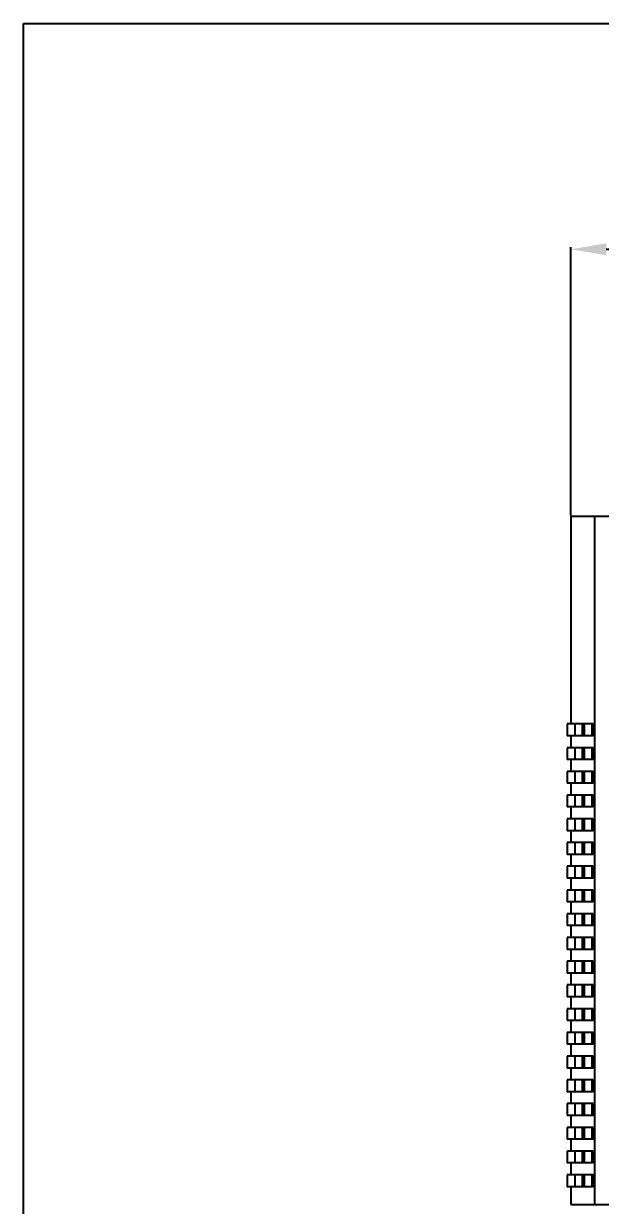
# Model space of a CAD drawing. Header units: inches. Extents: x 780 to 990, y -100 to 199.
# Drawn here: x 779.7 to 828.3, y 99.8 to 199.4 of the extents above; entities that cross this region are included whole.
import ezdxf

# ---------------------------------------------------------------- set-up
doc = ezdxf.new("R2010")
doc.units = ezdxf.units.IN
doc.header["$MEASUREMENT"] = 0
doc.styles.get("Standard").update_dxf_attribs({"font": 'arial.ttf'})
doc.dimstyles.get("Standard").update_dxf_attribs({"dimtxt": 3, "dimasz": 3, "dimexe": 0.18, "dimexo": 0.0625, "dimgap": 0.09, "dimtad": 1, "dimzin": 0, "dimdsep": 46, "dimtxsty": 'Standard', "dimcen": 0.09, "dimadec": 0, "dimazin": 0, "dimtfac": 1, "dimtofl": 0, "dimtmove": 0, "dimatfit": 3, "dimfxl": 1, "dimtolj": 1, "dimtzin": 0, "dimarcsym": 0})

# ---------------------------------------------------------------- blocks, each defined once
blk = doc.blocks.new('*D11')
at = {"color": 0, "lineweight": -2, "transparency": 16777216}
for p, q in [((825.77, 157.943), (825.77, 180.563)), ((828.77, 180.383), (897.77, 180.383)), ((900.77, 157.943), (900.77, 180.563))]:
    blk.add_line(p, q, dxfattribs=at)
at = {"color": 0, "transparency": 16777216}
for points in [[(828.77, 180.883), (828.77, 179.883), (825.77, 180.383)], [(897.77, 180.883), (897.77, 179.883), (900.77, 180.383)]]:
    blk.add_solid(points, dxfattribs=at)
at = {"layer": 'Defpoints', "color": 0, "transparency": 16777216}
for p in [(900.77, 180.383), (825.77, 157.881), (900.77, 157.881)]:
    blk.add_point(p, dxfattribs=at)
at = {"color": 0, "transparency": 16777216, "insert": (863.482, 182.004), "char_height": 3, "attachment_point": 5}
blk.add_mtext('\\A1;75.00', dxfattribs=at)

msp = doc.modelspace()

# ---------------------------------------------------------------- linework, layer by layer
at = {"color": 130, "linetype": 'Continuous'}
for p, q in [((825.77, 157.881), (825.77, 140.381)), ((825.77, 157.881), (900.77, 157.881)), ((827.77, 157.881), (827.77, 99.881)), ((825.46, 140.381), (825.46, 139.381)), ((827.67, 140.381), (825.46, 140.381)), ((826.131, 140.381), (826.131, 139.381)), ((826.738, 140.381), (826.738, 139.381)), ((826.891, 140.381), (826.891, 139.381)), ((827.543, 140.381), (827.543, 139.381)), ((827.67, 140.381), (827.67, 139.381)), ((827.67, 139.381), (825.46, 139.381)), ((825.77, 139.381), (825.77, 138.381)), ((825.46, 138.381), (825.46, 137.381)), ((827.67, 138.381), (825.46, 138.381)), ((826.131, 138.381), (826.131, 137.381)), ((826.738, 138.381), (826.738, 137.381)), ((826.891, 138.381), (826.891, 137.381)), ((827.543, 138.381), (827.543, 137.381)), ((827.67, 138.381), (827.67, 137.381)), ((827.67, 137.381), (825.46, 137.381)), ((825.77, 137.381), (825.77, 136.381)), ((825.46, 136.381), (825.46, 135.381)), ((827.67, 136.381), (825.46, 136.381)), ((826.131, 136.381), (826.131, 135.381)), ((826.738, 136.381), (826.738, 135.381)), ((826.891, 136.381), (826.891, 135.381)), ((827.543, 136.381), (827.543, 135.381)), ((827.67, 136.381), (827.67, 135.381)), ((827.67, 135.381), (825.46, 135.381)), ((825.77, 135.381), (825.77, 134.381)), ((825.46, 134.381), (825.46, 133.381)), ((827.67, 134.381), (825.46, 134.381)), ((826.131, 134.381), (826.131, 133.381)), ((826.738, 134.381), (826.738, 133.381)), ((826.891, 134.381), (826.891, 133.381)), ((827.543, 134.381), (827.543, 133.381)), ((827.67, 134.381), (827.67, 133.381)), ((827.67, 133.381), (825.46, 133.381)), ((825.77, 133.381), (825.77, 132.381)), ((825.46, 132.381), (825.46, 131.381)), ((827.67, 132.381), (825.46, 132.381)), ((826.131, 132.381), (826.131, 131.381)), ((826.738, 132.381), (826.738, 131.381)), ((826.891, 132.381), (826.891, 131.381)), ((827.543, 132.381), (827.543, 131.381)), ((827.67, 132.381), (827.67, 131.381)), ((827.67, 131.381), (825.46, 131.381)), ((825.77, 131.381), (825.77, 130.381)), ((825.46, 130.381), (825.46, 129.381)), ((827.67, 130.381), (825.46, 130.381)), ((826.131, 130.381), (826.131, 129.381)), ((826.738, 130.381), (826.738, 129.381)), ((826.891, 130.381), (826.891, 129.381)), ((827.543, 130.381), (827.543, 129.381)), ((827.67, 130.381), (827.67, 129.381)), ((827.67, 129.381), (825.46, 129.381)), ((825.77, 129.381), (825.77, 128.381)), ((825.46, 128.381), (825.46, 127.381)), ((827.67, 128.381), (825.46, 128.381)), ((826.131, 128.381), (826.131, 127.381)), ((826.738, 128.381), (826.738, 127.381)), ((826.891, 128.381), (826.891, 127.381)), ((827.543, 128.381), (827.543, 127.381)), ((827.67, 128.381), (827.67, 127.381)), ((827.67, 127.381), (825.46, 127.381)), ((825.77, 127.381), (825.77, 126.381)), ((825.46, 126.381), (825.46, 125.381)), ((827.67, 126.381), (825.46, 126.381)), ((826.131, 126.381), (826.131, 125.381)), ((826.738, 126.381), (826.738, 125.381)), ((826.891, 126.381), (826.891, 125.381)), ((827.543, 126.381), (827.543, 125.381)), ((827.67, 126.381), (827.67, 125.381)), ((827.67, 125.381), (825.46, 125.381)), ((825.77, 125.381), (825.77, 124.381)), ((825.46, 124.381), (825.46, 123.381)), ((827.67, 124.381), (825.46, 124.381)), ((826.131, 124.381), (826.131, 123.381)), ((826.738, 124.381), (826.738, 123.381)), ((826.891, 124.381), (826.891, 123.381)), ((827.543, 124.381), (827.543, 123.381)), ((827.67, 124.381), (827.67, 123.381)), ((827.67, 123.381), (825.46, 123.381)), ((825.77, 123.381), (825.77, 122.381)), ((825.46, 122.381), (825.46, 121.381)), ((827.67, 122.381), (825.46, 122.381)), ((826.131, 122.381), (826.131, 121.381)), ((826.738, 122.381), (826.738, 121.381)), ((826.891, 122.381), (826.891, 121.381)), ((827.543, 122.381), (827.543, 121.381)), ((827.67, 122.381), (827.67, 121.381)), ((827.67, 121.381), (825.46, 121.381)), ((825.77, 121.381), (825.77, 120.381)), ((825.46, 120.381), (825.46, 119.381)), ((827.67, 120.381), (825.46, 120.381)), ((826.131, 120.381), (826.131, 119.381)), ((826.738, 120.381), (826.738, 119.381)), ((826.891, 120.381), (826.891, 119.381)), ((827.543, 120.381), (827.543, 119.381)), ((827.67, 120.381), (827.67, 119.381)), ((827.67, 119.381), (825.46, 119.381)), ((825.77, 119.381), (825.77, 118.381)), ((825.46, 118.381), (825.46, 117.381)), ((827.67, 118.381), (825.46, 118.381)), ((826.131, 118.381), (826.131, 117.381)), ((826.738, 118.381), (826.738, 117.381)), ((826.891, 118.381), (826.891, 117.381)), ((827.543, 118.381), (827.543, 117.381)), ((827.67, 118.381), (827.67, 117.381)), ((827.67, 117.381), (825.46, 117.381)), ((825.77, 117.381), (825.77, 116.381)), ((825.46, 116.381), (825.46, 115.381)), ((827.67, 116.381), (825.46, 116.381)), ((826.131, 116.381), (826.131, 115.381)), ((826.738, 116.381), (826.738, 115.381)), ((826.891, 116.381), (826.891, 115.381)), ((827.543, 116.381), (827.543, 115.381)), ((827.67, 116.381), (827.67, 115.381)), ((827.67, 115.381), (825.46, 115.381)), ((825.77, 115.381), (825.77, 114.381)), ((825.46, 114.381), (825.46, 113.381)), ((827.67, 114.381), (825.46, 114.381)), ((826.131, 114.381), (826.131, 113.381)), ((826.738, 114.381), (826.738, 113.381)), ((826.891, 114.381), (826.891, 113.381)), ((827.543, 114.381), (827.543, 113.381)), ((827.67, 114.381), (827.67, 113.381)), ((827.67, 113.381), (825.46, 113.381)), ((825.77, 113.381), (825.77, 112.381)), ((825.46, 112.381), (825.46, 111.381)), ((827.67, 112.381), (825.46, 112.381)), ((826.131, 112.381), (826.131, 111.381)), ((826.738, 112.381), (826.738, 111.381)), ((826.891, 112.381), (826.891, 111.381)), ((827.543, 112.381), (827.543, 111.381)), ((827.67, 112.381), (827.67, 111.381)), ((827.67, 111.381), (825.46, 111.381)), ((825.77, 111.381), (825.77, 110.381)), ((825.46, 110.381), (825.46, 109.381)), ((827.67, 110.381), (825.46, 110.381)), ((826.131, 110.381), (826.131, 109.381)), ((826.738, 110.381), (826.738, 109.381)), ((826.891, 110.381), (826.891, 109.381)), ((827.543, 110.381), (827.543, 109.381)), ((827.67, 110.381), (827.67, 109.381)), ((827.67, 109.381), (825.46, 109.381)), ((825.77, 109.381), (825.77, 108.381)), ((825.46, 108.381), (825.46, 107.381)), ((827.67, 108.381), (825.46, 108.381)), ((826.131, 108.381), (826.131, 107.381)), ((826.738, 108.381), (826.738, 107.381)), ((826.891, 108.381), (826.891, 107.381)), ((827.543, 108.381), (827.543, 107.381)), ((827.67, 108.381), (827.67, 107.381)), ((827.67, 107.381), (825.46, 107.381)), ((825.77, 107.381), (825.77, 106.381)), ((825.46, 106.381), (825.46, 105.381)), ((827.67, 106.381), (825.46, 106.381)), ((826.131, 106.381), (826.131, 105.381)), ((826.738, 106.381), (826.738, 105.381)), ((826.891, 106.381), (826.891, 105.381)), ((827.543, 106.381), (827.543, 105.381)), ((827.67, 106.381), (827.67, 105.381)), ((827.67, 105.381), (825.46, 105.381)), ((825.77, 105.381), (825.77, 104.381)), ((825.46, 104.381), (825.46, 103.381)), ((827.67, 104.381), (825.46, 104.381)), ((826.131, 104.381), (826.131, 103.381)), ((826.738, 104.381), (826.738, 103.381)), ((826.891, 104.381), (826.891, 103.381)), ((827.543, 104.381), (827.543, 103.381)), ((827.67, 104.381), (827.67, 103.381)), ((827.67, 103.381), (825.46, 103.381)), ((825.77, 103.381), (825.77, 102.381)), ((825.46, 102.381), (825.46, 101.381)), ((827.67, 102.381), (825.46, 102.381)), ((826.131, 102.381), (826.131, 101.381)), ((826.738, 102.381), (826.738, 101.381)), ((826.891, 102.381), (826.891, 101.381)), ((827.543, 102.381), (827.543, 101.381)), ((827.67, 102.381), (827.67, 101.381)), ((827.67, 101.381), (825.46, 101.381)), ((825.77, 101.381), (825.77, 99.881)), ((825.77, 99.881), (900.77, 99.881))]:
    msp.add_line(p, q, dxfattribs=at)
at = {"color": 7, "linetype": 'Continuous'}
msp.add_lwpolyline([(779.671, 199.401), (989.671, 199.401), (989.671, -97.599), (779.671, -97.599)], close=True, dxfattribs=at)

# ---------------------------------------------------------------- dimensions: what is measured, and where the dimension line sits
dim = msp.add_linear_dim(base=(900.77, 180.383), p1=(825.77, 157.881), p2=(900.77, 157.881), dimstyle='Standard')
dim.commit()
dim.dimension.update_dxf_attribs({"geometry": '*D11', "text_midpoint": (863.482, 180.383), "dimtype": 160})

doc.saveas('drawing.dxf')
